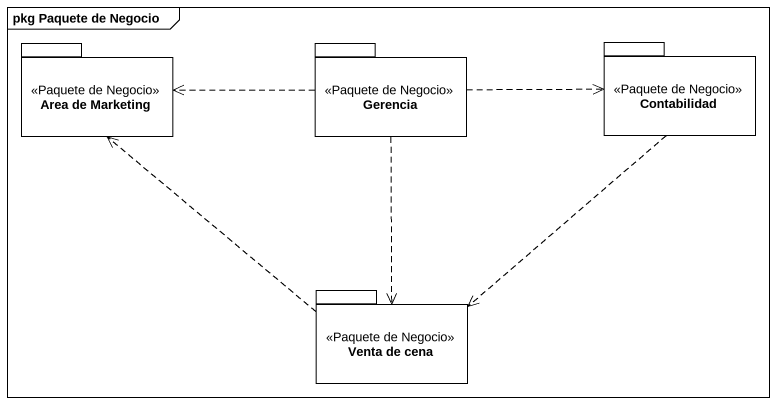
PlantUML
@startuml
mainframe pkg Paquete de Negocio
package "Area de Marketing" as Area_de_Marketing <<Paquete de Negocio>> {
}
package Gerencia <<Paquete de Negocio>> {
}
package Contabilidad <<Paquete de Negocio>> {
}
package "Venta de cena" as Venta_de_cena <<Paquete de Negocio>> {
}
Gerencia .left.> Area_de_Marketing
Gerencia .right.> Contabilidad
Gerencia ..> Venta_de_cena
Contabilidad ..> Venta_de_cena
Venta_de_cena .up.> Area_de_Marketing
@enduml
